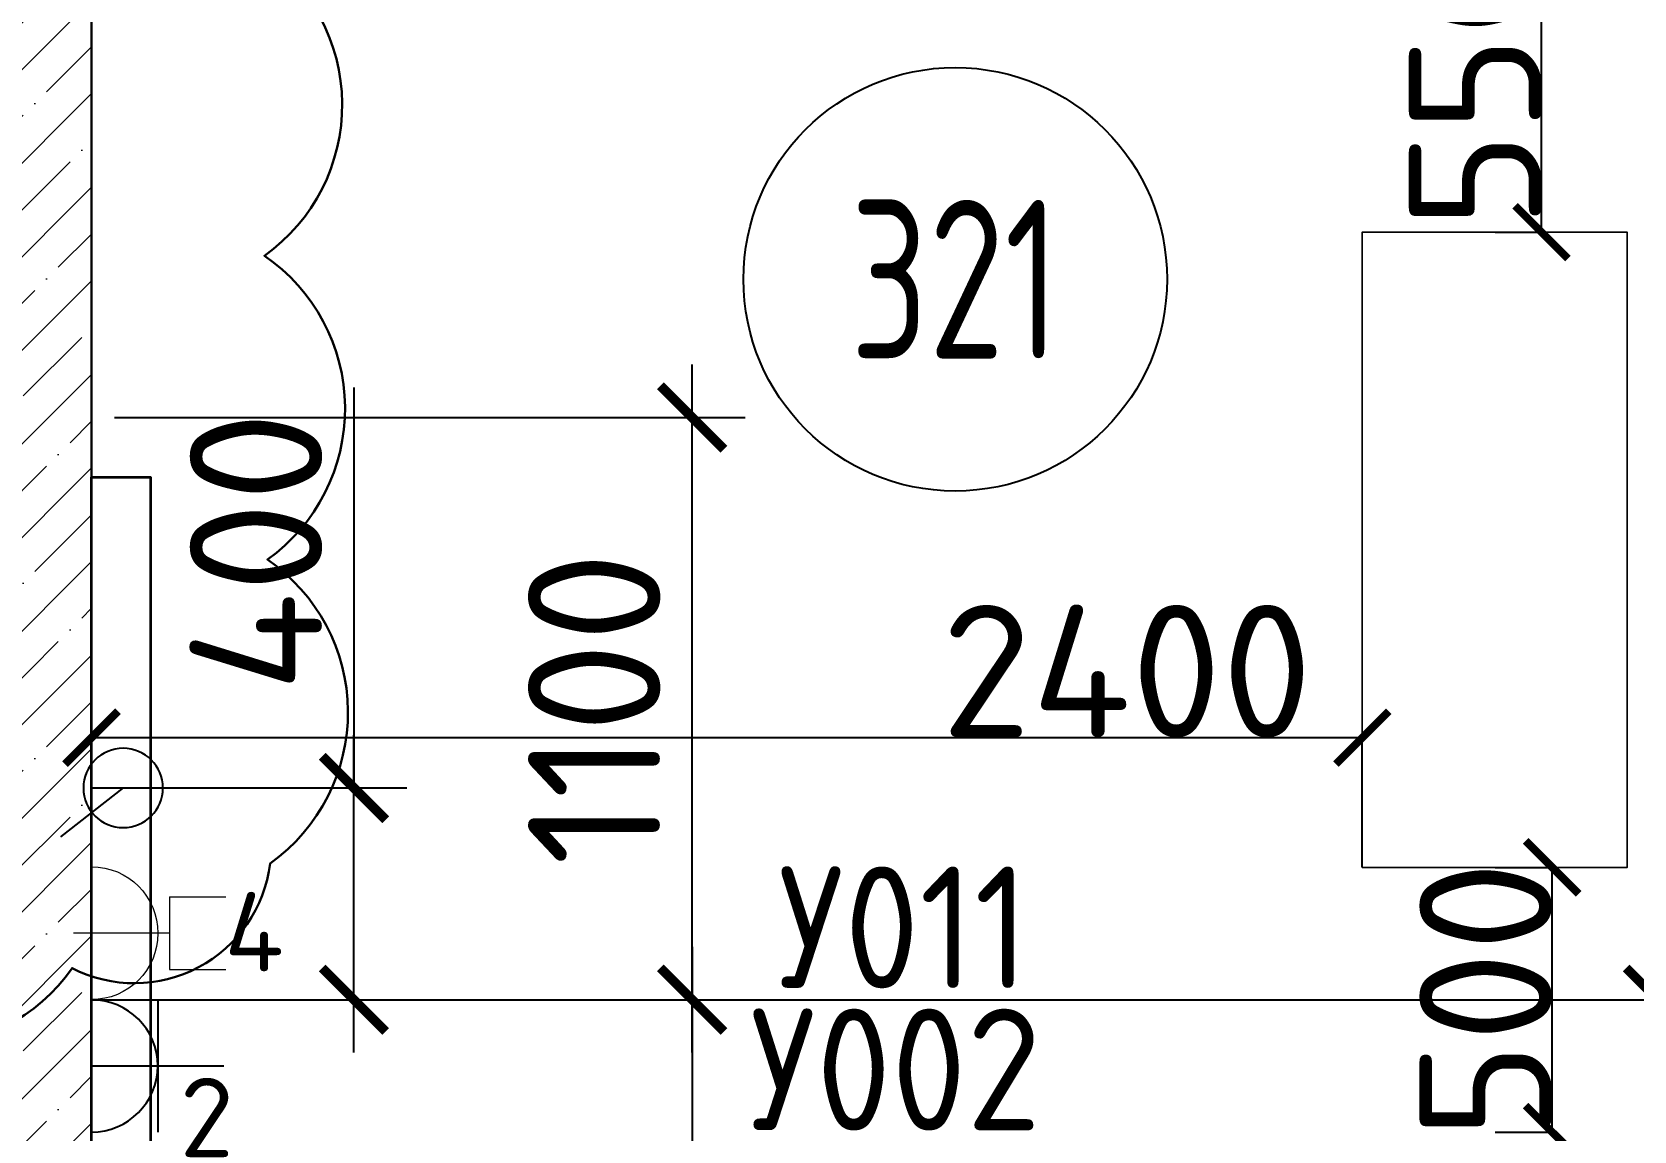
# Model space of a CAD drawing. Header units: millimetres. Extents: x -8417289 to 9420486, y 0 to 166066.
# Drawn here: x 79080 to 82105, y 68748 to 70824 of the extents above; entities that cross this region are included whole.
import ezdxf
from ezdxf.enums import TextEntityAlignment as Align

# ---------------------------------------------------------------- set-up
doc = ezdxf.new("R2010")
doc.units = ezdxf.units.MM
doc.header["$MEASUREMENT"] = 0
doc.header["$PDMODE"] = 3
doc.header["$PDSIZE"] = -4
doc.linetypes.add('CENTER', pattern=[2, 1.25, -0.25, 0.25, -0.25])
doc.layers.get('0').update_dxf_attribs({"color": 250, "lineweight": 9})
doc.layers.get('Defpoints').update_dxf_attribs({"color": 6})
for name, color, linetype, lineweight in [('АР_Маркер экспликации', 239, 'Continuous', 13), ('АР_Номер помещения', 1, 'Continuous', 25), ('АР_Оси', 195, 'Continuous', 9), ('АР_Сущ Несущая стена', 216, 'Continuous', 30), ('АР_Штриховка монолит', 250, 'Continuous', 9), ('ТХ_мебель передв', 250, 'Continuous', 13), ('ТХ_обор_комп принт', 30, 'Continuous', 13), ('ТХ_розетки СС', 3, 'Continuous', 0)]:
    doc.layers.add(name, color=color, linetype=linetype, lineweight=lineweight)
for name, color, linetype in [('ТХ_мебель передв_поз', 251, 'Continuous'), ('ТХ_привязки_СС', 3, 'Continuous'), ('ТХ_привязки_ЭО', 96, 'Continuous'), ('ТХ_размеры', 240, 'Continuous'), ('ТХ_розетки ЭО', 86, 'Continuous')]:
    doc.layers.add(name, color=color, linetype=linetype)
doc.styles.add('GOST 2.304', font='CS_Gost2304.shx')
doc.styles.add('gost_A', font='CS_Gost2304.shx', dxfattribs={"width": 0.71})
doc.styles.add('ISOCPEUR', font='isocpeur.TTF')
doc.styles.add('ISOCPEUR_1', font='isocpeur.TTF', dxfattribs={"width": 0.9, "height": 250})
doc.dimstyles.new('R_100', dxfattribs={"dimtxt": 270, "dimasz": 120, "dimexe": 100, "dimexo": 0, "dimgap": 60, "dimtad": 1, "dimdec": 0, "dimrnd": 50, "dimzin": 0, "dimdsep": 46, "dimtxsty": 'ISOCPEUR', "dimblk": 'ARCHTICK', "dimcen": 0, "dimdle": 100, "dimclrd": 256, "dimclre": 256, "dimclrt": 256, "dimadec": 0, "dimazin": 0, "dimtfac": 2, "dimtdec": 0, "dimtofl": 0, "dimtmove": 1, "dimatfit": 3, "dimfxl": 1, "dimtvp": 3, "dimtolj": 1, "dimtzin": 0, "dimarcsym": 0})
doc.dimstyles.new('Копия SPDS', dxfattribs={"dimtxt": 250, "dimasz": 100, "dimexe": 0.5, "dimexo": 0.625, "dimtad": 1, "dimdec": 0, "dimrnd": 10, "dimtxsty": 'ISOCPEUR', "dimblk": 'ARCHTICK', "dimcen": 2.5, "dimdle": 0.5, "dimclrd": 256, "dimclre": 256, "dimclrt": 256, "dimadec": 0, "dimazin": 2, "dimtfac": 0.75, "dimtdec": 0, "dimtmove": 1, "dimatfit": 3, "dimfxl": 1, "dimtolj": 1, "dimarcsym": 1})

# ---------------------------------------------------------------- blocks, each defined once
blk = doc.blocks.new('*U196')
at = {"layer": 'АР_Номер помещения', "color": 7}
blk.add_circle((-21687.1, -875.4), 400, dxfattribs=at)
at = {"color": 7, "style": 'ISOCPEUR', "width": 0.7, "flags": 1}
blk.add_attdef('КАТЕГОРИЯ', (-499.2, -2092.2), '', height=250, dxfattribs=at)
at = {"layer": 'АР_Номер помещения', "color": 7, "style": 'ISOCPEUR', "width": 0.7}
blk.add_attdef('НОМЕР_ПОМЕЩЕНИЯ', text='', height=300, dxfattribs=at).set_placement((-21687.1, -875.4), align=Align.MIDDLE_CENTER)
blk = doc.blocks.new('_ArchTick')
at = {"color": 0, "linetype": 'ByBlock', "const_width": 0.15}
blk.add_lwpolyline([(-0.5, -0.5), (0.5, 0.5)], dxfattribs=at)
blk = doc.blocks.new('*D2614')
at = {"layer": 'Defpoints', "color": 0, "lineweight": 13, "transparency": 16777216}
for p in [(81842.3, 69245.6), (81950.7, 69245.6), (81842.3, 68745.6)]:
    blk.add_point(p, dxfattribs=at)
at = {"layer": 'ТХ_размеры', "lineweight": -2, "transparency": 16777216}
for p, q in [((81842.9, 69245.6), (81951.2, 69245.6)), ((81950.7, 68745.1), (81950.7, 69246.1)), ((81842.9, 68745.6), (81951.2, 68745.6))]:
    blk.add_line(p, q, dxfattribs=at)
at = {"layer": 'ТХ_размеры', "lineweight": -2, "transparency": 16777216, "xscale": 100, "yscale": 100, "zscale": 100}
for p, rotation in [((81950.7, 69245.6), 90), ((81950.7, 68745.6), 270)]:
    blk.add_blockref('_ArchTick', p, dxfattribs=dict(at, rotation=rotation))
at = {"layer": 'ТХ_размеры', "transparency": 16777216, "insert": (81825.1, 68995.6), "char_height": 250, "attachment_point": 5, "rotation": 90, "style": 'ISOCPEUR'}
blk.add_mtext('\\A1;500', dxfattribs=at)
blk = doc.blocks.new('*D2373')
at = {"layer": 'Defpoints', "color": 0, "lineweight": 13, "transparency": 16777216}
for p in [(81842.3, 70995.6), (81930.7, 70995.6), (81842.3, 70445.6)]:
    blk.add_point(p, dxfattribs=at)
at = {"layer": 'ТХ_размеры', "lineweight": -2, "transparency": 16777216}
for p, q in [((81842.9, 70995.6), (81931.2, 70995.6)), ((81930.7, 70445.1), (81930.7, 70996.1)), ((81842.9, 70445.6), (81931.2, 70445.6))]:
    blk.add_line(p, q, dxfattribs=at)
at = {"layer": 'ТХ_размеры', "lineweight": -2, "transparency": 16777216, "xscale": 100, "yscale": 100, "zscale": 100}
for p, rotation in [((81930.7, 70995.6), 90), ((81930.7, 70445.6), 270)]:
    blk.add_blockref('_ArchTick', p, dxfattribs=dict(at, rotation=rotation))
at = {"layer": 'ТХ_размеры', "transparency": 16777216, "insert": (81805.1, 70720.6), "char_height": 250, "attachment_point": 5, "rotation": 90, "style": 'ISOCPEUR'}
blk.add_mtext('\\A1;550', dxfattribs=at)
blk = doc.blocks.new('*D2374')
at = {"layer": 'Defpoints', "color": 0, "lineweight": 13, "transparency": 16777216}
for p in [(79192.5, 69490.6), (79192.5, 69233), (81592.3, 69245.6)]:
    blk.add_point(p, dxfattribs=at)
at = {"layer": 'ТХ_размеры', "lineweight": -2, "transparency": 16777216}
for p, q in [((81592.8, 69490.6), (79192, 69490.6)), ((79192.5, 69233.6), (79192.5, 69491.1)), ((81592.3, 69246.3), (81592.3, 69491.1))]:
    blk.add_line(p, q, dxfattribs=at)
at = {"layer": 'ТХ_размеры', "lineweight": -2, "transparency": 16777216, "xscale": 100, "yscale": 100, "zscale": 100, "rotation": 180}
blk.add_blockref('_ArchTick', (79192.5, 69490.6), dxfattribs=at)
at = {"layer": 'ТХ_размеры', "lineweight": -2, "transparency": 16777216, "xscale": 100, "yscale": 100, "zscale": 100}
blk.add_blockref('_ArchTick', (81592.3, 69490.6), dxfattribs=at)
at = {"layer": 'ТХ_размеры', "transparency": 16777216, "insert": (81147.5, 69616.3), "char_height": 250, "attachment_point": 5, "style": 'ISOCPEUR'}
blk.add_mtext('\\A1;2400', dxfattribs=at)
blk = doc.blocks.new('У018')
at = {"layer": 'ТХ_мебель передв', "ltscale": 100, "const_width": 2}
blk.add_lwpolyline([(94750.1, 82280.2), (95250.1, 82280.2), (95250.1, 81080.2), (94750.1, 81080.2)], close=True, dxfattribs=at)
blk = doc.blocks.new('*U3110')
at = {"color": 0, "linetype": 'ByBlock', "lineweight": -2}
for p, q in [((0, 2.5), (0, -2.5)), ((2.5, 2.5), (2.5, -2.5)), ((0, 0), (2.5, 0)), ((2.5, 0), (5, 0))]:
    blk.add_line(p, q, dxfattribs=at)
blk.add_arc((0, 0), 2.5, 270, 90, dxfattribs=at)
at = {"ltscale": 50, "style": 'gost_A', "width": 0.71}
blk.add_attdef('№GRUP', text='', height=2.5, dxfattribs=at).set_placement((5.141, 6.046), align=Align.MIDDLE_CENTER)
at = {"style": 'GOST 2.304', "width": 0.8, "flags": 1}
blk.add_attdef('MARKA', (-9.86, 4.543), '', height=2.5, dxfattribs=at)
blk = doc.blocks.new('RG45 блок на 2 шт')
at = {"color": 0, "linetype": 'ByBlock', "lineweight": -2, "ltscale": 100}
for p, q in [((-22.3, 120.5), (-22.3, -120.5)), ((-163.9, 66.1), (-265.9, 66.1)), ((-163.9, 66.1), (-163.9, -66.1)), ((-163.9, 0), (10.4, 0)), ((-163.9, -66.1), (-265.9, -66.1))]:
    blk.add_line(p, q, dxfattribs=at)
blk.add_arc((-22.3, 0), 120.5, 90, 270, dxfattribs=at)
blk = doc.blocks.new('*D3126')
at = {"layer": 'Defpoints', "color": 0, "lineweight": 13, "ltscale": 100, "transparency": 16777216}
for p in [(79235.6, 70095.6), (80326.7, 70095.6), (79192.5, 68995.6)]:
    blk.add_point(p, dxfattribs=at)
at = {"layer": 'ТХ_привязки_ЭО', "lineweight": -2, "ltscale": 100, "transparency": 16777216}
for p, q in [((80326.7, 68895.6), (80326.7, 70195.6)), ((79235.6, 70095.6), (80426.7, 70095.6)), ((79192.5, 68995.6), (80426.7, 68995.6))]:
    blk.add_line(p, q, dxfattribs=at)
at = {"layer": 'ТХ_привязки_ЭО', "lineweight": -2, "ltscale": 100, "transparency": 16777216, "xscale": 120, "yscale": 120, "zscale": 120}
for p, rotation in [((80326.7, 70095.6), 90), ((80326.7, 68995.6), 270)]:
    blk.add_blockref('_ArchTick', p, dxfattribs=dict(at, rotation=rotation))
at = {"layer": 'ТХ_привязки_ЭО', "ltscale": 100, "transparency": 16777216, "insert": (80141.7, 69545.6), "char_height": 250, "attachment_point": 5, "rotation": 90, "style": 'ISOCPEUR'}
blk.add_mtext('\\A1;1100', dxfattribs=at)
blk = doc.blocks.new('*D3127')
at = {"layer": 'Defpoints', "color": 0, "lineweight": 13, "ltscale": 100, "transparency": 16777216}
for p in [(79192.5, 68995.6), (79235.6, 67895.6), (80326.7, 67895.6)]:
    blk.add_point(p, dxfattribs=at)
at = {"layer": 'ТХ_привязки_ЭО', "lineweight": -2, "ltscale": 100, "transparency": 16777216}
for p, q in [((80326.7, 69095.6), (80326.7, 67795.6)), ((79192.5, 68995.6), (80426.7, 68995.6)), ((79235.6, 67895.6), (80426.7, 67895.6))]:
    blk.add_line(p, q, dxfattribs=at)
at = {"layer": 'ТХ_привязки_ЭО', "lineweight": -2, "ltscale": 100, "transparency": 16777216, "xscale": 120, "yscale": 120, "zscale": 120}
for p, rotation in [((80326.7, 68995.6), 90), ((80326.7, 67895.6), 270)]:
    blk.add_blockref('_ArchTick', p, dxfattribs=dict(at, rotation=rotation))
at = {"layer": 'ТХ_привязки_ЭО', "ltscale": 100, "transparency": 16777216, "insert": (80141.7, 68445.6), "char_height": 250, "attachment_point": 5, "rotation": 90, "style": 'ISOCPEUR'}
blk.add_mtext('\\A1;1100', dxfattribs=at)
blk = doc.blocks.new('*D3128')
at = {"layer": 'Defpoints', "color": 0, "lineweight": 13, "ltscale": 100, "transparency": 16777216}
for p in [(79192.5, 69395.6), (79688, 69395.6), (79594.4, 68995.6)]:
    blk.add_point(p, dxfattribs=at)
at = {"layer": 'ТХ_привязки_ЭО', "lineweight": -2, "ltscale": 100, "transparency": 16777216}
for p, q in [((79688, 70152.1), (79688, 69395.6)), ((79688, 68895.6), (79688, 69495.6)), ((79192.5, 69395.6), (79788, 69395.6)), ((79594.4, 68995.6), (79788, 68995.6))]:
    blk.add_line(p, q, dxfattribs=at)
at = {"layer": 'ТХ_привязки_ЭО', "lineweight": -2, "ltscale": 100, "transparency": 16777216, "xscale": 120, "yscale": 120, "zscale": 120}
for p, rotation in [((79688, 69395.6), 90), ((79688, 68995.6), 270)]:
    blk.add_blockref('_ArchTick', p, dxfattribs=dict(at, rotation=rotation))
at = {"layer": 'ТХ_привязки_ЭО', "ltscale": 100, "transparency": 16777216, "insert": (79503, 69842.1), "char_height": 250, "attachment_point": 5, "rotation": 90, "style": 'ISOCPEUR'}
blk.add_mtext('\\A1;400', dxfattribs=at)
blk = doc.blocks.new('*D3358')
at = {"layer": 'Defpoints', "color": 0, "linetype": 'ByBlock', "lineweight": 13, "ltscale": 500, "transparency": 16777216}
for p in [(79192.5, 68995.6), (81120.6, 67045.7), (82150.6, 67045.7)]:
    blk.add_point(p, dxfattribs=at)
at = {"layer": 'ТХ_привязки_ЭО', "linetype": 'ByBlock', "lineweight": -2, "ltscale": 500, "transparency": 16777216}
for p, q in [((82150.6, 69095.6), (82150.6, 66945.7)), ((79192.5, 68995.6), (82250.6, 68995.6)), ((81120.6, 67045.7), (82250.6, 67045.7))]:
    blk.add_line(p, q, dxfattribs=at)
at = {"layer": 'ТХ_привязки_ЭО', "linetype": 'ByBlock', "lineweight": -2, "ltscale": 500, "transparency": 16777216, "xscale": 120, "yscale": 120, "zscale": 120}
for p, rotation in [((82150.6, 68995.6), 90), ((82150.6, 67045.7), 270)]:
    blk.add_blockref('_ArchTick', p, dxfattribs=dict(at, rotation=rotation))
at = {"layer": 'ТХ_привязки_ЭО', "linetype": 'ByBlock', "lineweight": 13, "ltscale": 500, "transparency": 16777216, "insert": (81955.6, 68020.7), "char_height": 270, "attachment_point": 5, "rotation": 90, "style": 'ISOCPEUR'}
blk.add_mtext('\\A1;1950', dxfattribs=at)
blk = doc.blocks.new('_Origin')
at = {"color": 0, "linetype": 'ByBlock', "lineweight": -2}
blk.add_line((0, 0), (-1, 0), dxfattribs=at)
blk.add_circle((0, 0), 0.5, dxfattribs=at)

msp = doc.modelspace()

# ---------------------------------------------------------------- hatches: boundary and pattern name
at = {"layer": 'АР_Штриховка монолит', "ltscale": 100}
h = msp.add_hatch(dxfattribs=at)
h.set_pattern_fill('ANSI35', color=256, scale=500)
h.paths.add_polyline_path([(79192.5, 66645.7), (79192.5, 66845.7), (79192.5, 70995.7), (79192.5, 71195.7), (79192.5, 71983.2), (78992.5, 71983.2), (78992.5, 61655.7), (78992.5, 61455.7), (79192.5, 61455.7)])

# ---------------------------------------------------------------- linework, layer by layer
at = {"layer": 'Defpoints', "color": 6, "lineweight": 30}
msp.add_lwpolyline([(78008, 69055.2, 0.520567), (78581.9, 69055.2, 0.520567), (79155.8, 69055.2, 0.520567), (79530, 69253.1, 0.520567), (79524.6, 69827, 0.520567), (79519.1, 70400.9, 0.520567), (79513.7, 70974.8, 0.520567), (79488.9, 71529.2, 0.520567), (78915, 71529.2, 0.520567), (78341, 71529.2, 0.520567), (77986.5, 71311.9, 0.520567), (77992, 70738, 0.520567), (77997.4, 70164, 0.520567), (78002.9, 69590.1, 0.520567)], format="xyb", close=True, dxfattribs=at)
at = {"layer": 'АР_Оси', "linetype": 'CENTER', "ltscale": 1000}
msp.add_line((79192.5, 53394.4), (79192.5, 71998.2), dxfattribs=at)
at = {"layer": 'АР_Сущ Несущая стена', "ltscale": 100}
msp.add_line((79192.5, 70995.7), (79192.5, 66845.7), dxfattribs=at)
at = {"layer": 'ТХ_мебель передв'}
for p, q in [((82092.3, 70445.6), (81592.3, 70445.6)), ((81592.3, 70445.6), (81592.3, 69845.6)), ((82092.3, 70445.6), (81592.3, 70445.6)), ((81592.3, 70445.6), (81592.3, 69845.6)), ((81592.3, 70445.6), (82092.3, 70445.6)), ((81592.3, 69845.6), (81592.3, 70445.6)), ((82092.3, 69845.6), (82092.3, 70445.6)), ((82092.3, 69845.6), (82092.3, 70445.6)), ((82092.3, 70445.6), (82092.3, 69845.6)), ((81592.3, 69845.6), (81592.3, 69245.6)), ((81592.3, 69845.6), (81592.3, 69245.6)), ((81592.3, 69245.6), (81592.3, 69845.6)), ((82092.3, 69245.6), (82092.3, 69845.6)), ((82092.3, 69245.6), (82092.3, 69845.6)), ((82092.3, 69845.6), (82092.3, 69245.6)), ((81592.3, 69245.6), (82092.3, 69245.6)), ((81592.3, 69245.6), (82092.3, 69245.6)), ((82092.3, 69245.6), (81592.3, 69245.6))]:
    msp.add_line(p, q, dxfattribs=at)
at = {"layer": 'ТХ_обор_комп принт', "lineweight": 35}
msp.add_lwpolyline([(79192.5, 69983), (79303.7, 69983), (79303.7, 68008.3), (79192.5, 68008.3)], close=True, dxfattribs=at)

# ---------------------------------------------------------------- block references
at = {"layer": 'АР_Маркер экспликации', "color": 7}
ref = msp.add_blockref('*U196', (102510.6, 71231.9), dxfattribs=at)
ref.add_attrib('НОМЕР_ПОМЕЩЕНИЯ', '321', dxfattribs={"layer": 'АР_Номер помещения', "color": 7, "height": 300, "style": 'ISOCPEUR', "width": 0.7}).set_placement((80823.5, 70356.5), align=Align.MIDDLE_CENTER)
at = {"layer": 'ТХ_мебель передв', "rotation": 180}
msp.add_blockref('У018', (176842.4, 151525.8), dxfattribs=at)
at = {"layer": 'ТХ_привязки_СС', "lineweight": -2, "xscale": -150, "yscale": 150, "zscale": 150, "rotation": 217.8425145615654}
msp.add_blockref('_Origin', (79252.2, 69395.6), dxfattribs=at)
at = {"layer": 'ТХ_розетки СС', "ltscale": 50, "xscale": -1.041666665, "yscale": 1.041666665, "zscale": 1.041666665}
msp.add_blockref('RG45 блок на 2 шт', (79169.2, 69121.2), dxfattribs=at)
at = {"layer": 'ТХ_розетки ЭО', "ltscale": 50, "xscale": 50, "yscale": 50, "zscale": 50}
msp.add_blockref('*U3110', (79192.5, 68870.6), dxfattribs=at)

# ---------------------------------------------------------------- texts
at = {"layer": 'ТХ_мебель передв_поз', "style": 'ISOCPEUR_1', "width": 0.9}
for s, p in [('У011', (80488.1, 69017.2, 0)), ('У002', (80435.1, 68748.6, 0))]:
    msp.add_text(s, height=230, dxfattribs=at).set_placement(p)
at = {"layer": 'ТХ_розетки СС', "style": 'ISOCPEUR'}
msp.add_text('4', height=150, dxfattribs=at).set_placement((79443, 69048.9, 0))
at = {"layer": 'ТХ_розетки ЭО', "style": 'ISOCPEUR'}
msp.add_text('2', height=150, dxfattribs=at).set_placement((79358.9, 68698, 0))

# ---------------------------------------------------------------- dimensions: what is measured, and where the dimension line sits
at = {"layer": 'ТХ_привязки_ЭО', "ltscale": 100}
for base, p2, angle, picture, middle in [((80326.7, 70095.6), (79235.6, 70095.6), 270, '*D3126', (80141.7, 69545.6)), ((80326.7, 67895.6), (79235.6, 67895.6), 90, '*D3127', (80141.7, 68445.6))]:
    dim = msp.add_linear_dim(base=base, p1=(79192.5, 68995.6), p2=p2, angle=angle, dimstyle='R_100', override={"dimtxt": 250, "dimpost": '\\X'}, dxfattribs=at)
    dim.commit()
    dim.dimension.update_dxf_attribs({"geometry": picture, "text_midpoint": middle})
dim = msp.add_linear_dim(base=(79688, 69395.6), p1=(79594.4, 68995.6), p2=(79192.5, 69395.6), angle=270, dimstyle='R_100', override={"dimtxt": 250, "dimpost": '\\X'}, dxfattribs=at)
dim.commit()
dim.dimension.update_dxf_attribs({"geometry": '*D3128', "text_midpoint": (79698, 69842.1), "dimtype": 160})
at = {"layer": 'ТХ_привязки_ЭО', "linetype": 'ByBlock', "lineweight": 13, "ltscale": 500}
dim = msp.add_linear_dim(base=(82150.6, 67045.7), p1=(79192.5, 68995.6), p2=(81120.6, 67045.7), angle=90, dimstyle='R_100', override={"dimpost": '\\X'}, dxfattribs=at)
dim.commit()
dim.dimension.update_dxf_attribs({"geometry": '*D3358', "text_midpoint": (81955.6, 68020.7)})
at = {"layer": 'ТХ_размеры'}
dim = msp.add_linear_dim(base=(81930.7, 70995.6), p1=(81842.3, 70445.6), p2=(81842.3, 70995.6), angle=90, dimstyle='Копия SPDS', dxfattribs=at)
dim.commit()
dim.dimension.update_dxf_attribs({"geometry": '*D2373', "text_midpoint": (81930.7, 70720.6), "dimtype": 160})
dim = msp.add_linear_dim(base=(79192.5, 69490.6), p1=(81592.3, 69245.6), p2=(79192.5, 69233), dimstyle='Копия SPDS', dxfattribs=at)
dim.commit()
dim.dimension.update_dxf_attribs({"geometry": '*D2374', "text_midpoint": (81147.5, 69490.6), "dimtype": 160})
dim = msp.add_linear_dim(base=(81950.7, 69245.6), p1=(81842.3, 68745.6), p2=(81842.3, 69245.6), angle=90, dimstyle='Копия SPDS', override={"dimclrt": 256}, dxfattribs=at)
dim.commit()
dim.dimension.update_dxf_attribs({"geometry": '*D2614', "text_midpoint": (81950.7, 68995.6), "dimtype": 160})

doc.saveas('drawing.dxf')
